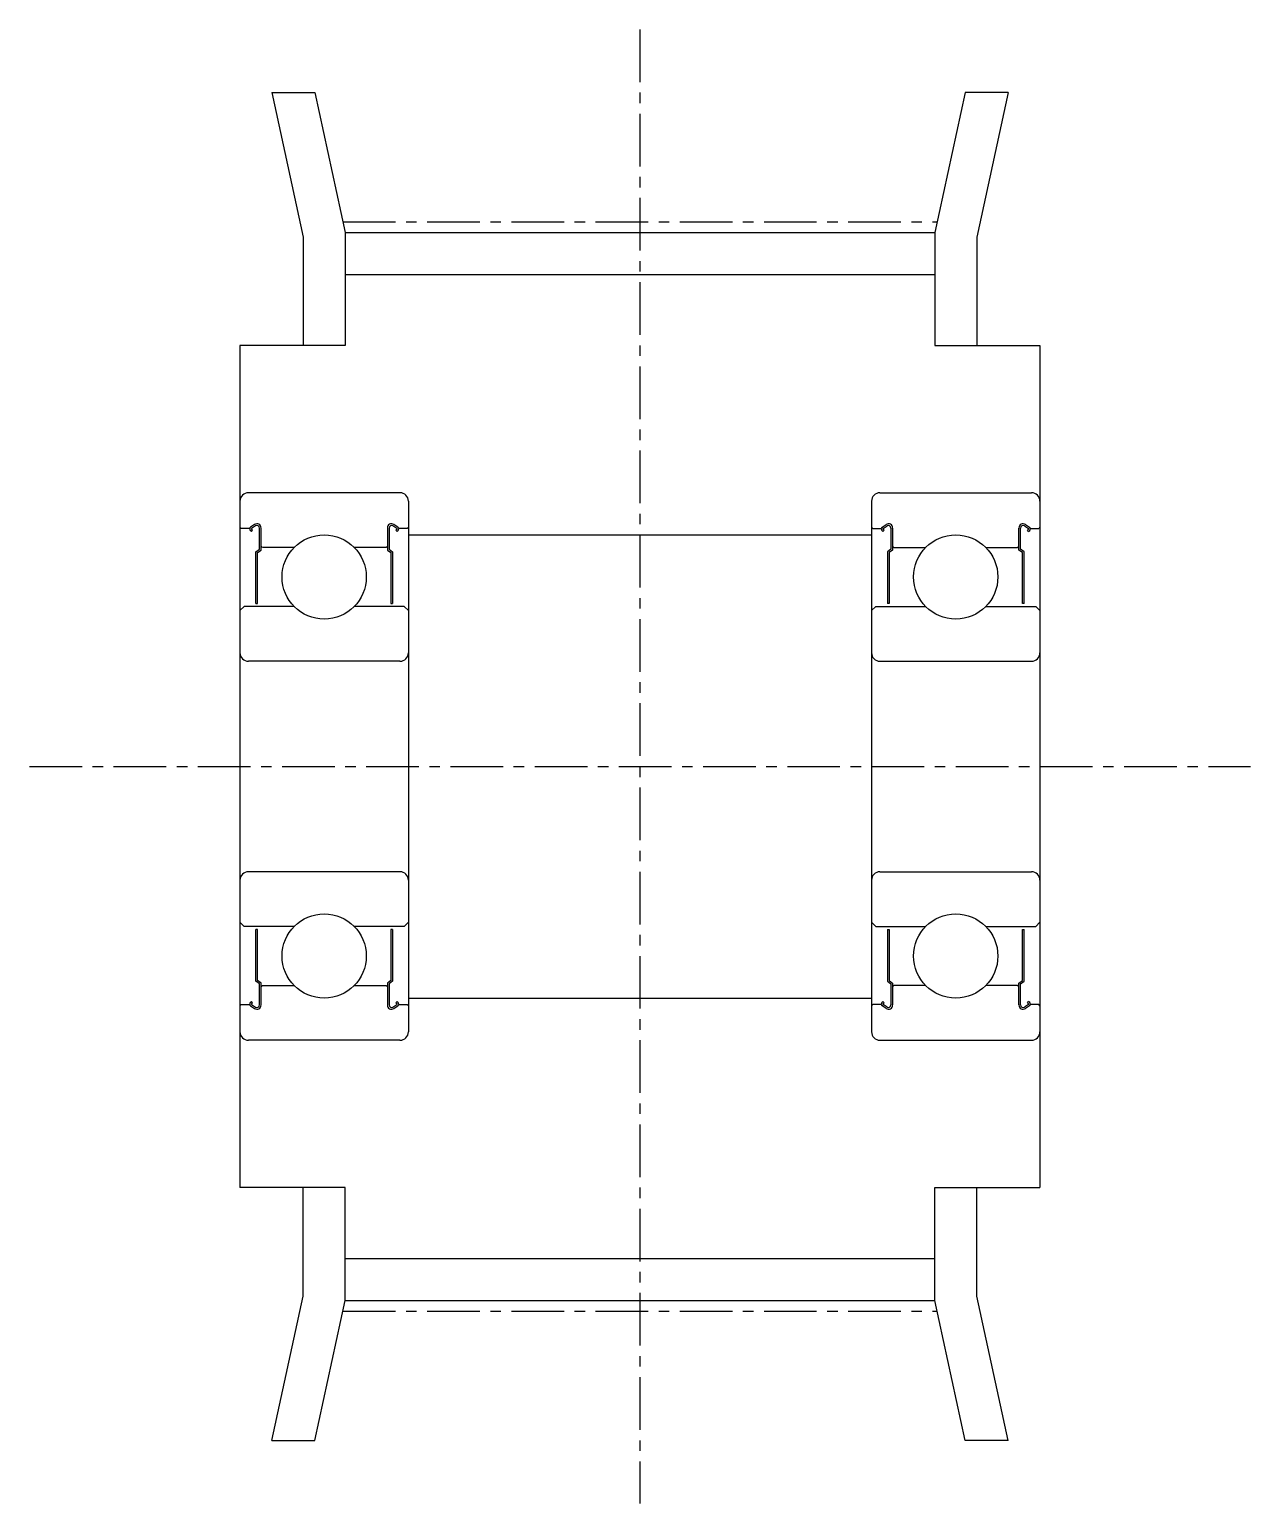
# Model space of a CAD drawing. Extents: x -286 to -130, y -61 to 69.
# Drawn here: x -159.05 to -130.05, y 34.41 to 69.41 of the extents above; entities outside this region: 2.
import ezdxf

# ---------------------------------------------------------------- set-up
doc = ezdxf.new("R2010")
doc.units = 0
doc.linetypes.add('CENTER', pattern=[2, 1.25, -0.25, 0.25, -0.25])
doc.layers.get('0').update_dxf_attribs({"linetype": 'CONTINUOUS'})
doc.layers.add('CENTER', color=1, linetype='CENTER')

msp = doc.modelspace()

# ---------------------------------------------------------------- linework, layer by layer
for p, q in [((-153.296, 67.914), (-152.551, 64.486)), ((-153.296, 67.914), (-152.273, 67.914)), ((-152.273, 67.914), (-151.551, 64.594)), ((-136.828, 67.914), (-137.551, 64.594)), ((-135.805, 67.914), (-136.828, 67.914)), ((-135.805, 67.914), (-136.551, 64.486)), ((-152.551, 64.486), (-152.551, 61.914)), ((-151.551, 64.594), (-151.551, 61.914)), ((-151.551, 64.594), (-137.551, 64.594)), ((-137.551, 64.594), (-137.551, 61.914)), ((-136.551, 64.486), (-136.551, 61.914)), ((-151.551, 63.599), (-137.551, 63.599)), ((-151.551, 61.914), (-154.051, 61.914)), ((-154.051, 61.914), (-154.051, 41.914)), ((-137.551, 61.914), (-135.051, 61.914)), ((-135.051, 61.914), (-135.051, 41.914)), ((-150.251, 58.414), (-153.851, 58.414)), ((-150.051, 58.214), (-150.051, 45.614)), ((-139.051, 58.214), (-139.051, 45.614)), ((-138.851, 58.414), (-135.251, 58.414)), ((-154.051, 57.594), (-154.021, 57.564)), ((-153.82, 57.564), (-154.02, 57.564)), ((-153.78, 57.496), (-153.806, 57.52)), ((-153.706, 57.66), (-153.799, 57.598)), ((-153.78, 57.496), (-153.752, 57.524)), ((-153.752, 57.524), (-153.778, 57.549)), ((-153.684, 57.626), (-153.776, 57.565)), ((-153.591, 57.074), (-153.591, 57.576)), ((-153.55, 57.054), (-153.55, 57.576)), ((-150.551, 57.576), (-150.551, 57.054)), ((-150.511, 57.576), (-150.511, 57.074)), ((-150.325, 57.565), (-150.417, 57.626)), ((-150.302, 57.598), (-150.395, 57.66)), ((-150.323, 57.549), (-150.349, 57.524)), ((-150.349, 57.524), (-150.321, 57.496)), ((-150.295, 57.52), (-150.321, 57.496)), ((-150.081, 57.564), (-150.281, 57.564)), ((-150.051, 57.594), (-150.081, 57.564)), ((-139.051, 57.594), (-139.021, 57.564)), ((-139.021, 57.564), (-138.82, 57.564)), ((-138.806, 57.52), (-138.78, 57.496)), ((-138.799, 57.598), (-138.706, 57.66)), ((-138.752, 57.524), (-138.78, 57.496)), ((-138.778, 57.549), (-138.752, 57.524)), ((-138.776, 57.565), (-138.684, 57.626)), ((-138.591, 57.576), (-138.591, 57.074)), ((-138.55, 57.576), (-138.55, 57.054)), ((-135.551, 57.054), (-135.551, 57.576)), ((-135.511, 57.074), (-135.511, 57.576)), ((-135.417, 57.626), (-135.325, 57.565)), ((-135.395, 57.66), (-135.302, 57.598)), ((-135.349, 57.524), (-135.323, 57.549)), ((-135.321, 57.496), (-135.349, 57.524)), ((-135.321, 57.496), (-135.295, 57.52)), ((-135.281, 57.564), (-135.081, 57.564)), ((-135.051, 57.594), (-135.081, 57.564)), ((-153.674, 57.012), (-153.591, 57.074)), ((-153.634, 56.992), (-153.55, 57.054)), ((-153.521, 57.114), (-153.55, 57.144)), ((-152.765, 57.114), (-153.52, 57.114)), ((-150.581, 57.114), (-151.336, 57.114)), ((-150.551, 57.144), (-150.581, 57.114)), ((-150.551, 57.054), (-150.467, 56.992)), ((-150.511, 57.074), (-150.427, 57.012)), ((-138.591, 57.074), (-138.674, 57.012)), ((-138.55, 57.054), (-138.634, 56.992)), ((-138.55, 57.144), (-138.521, 57.114)), ((-138.52, 57.114), (-137.765, 57.114)), ((-136.336, 57.114), (-135.581, 57.114)), ((-135.581, 57.114), (-135.551, 57.144)), ((-135.467, 56.992), (-135.551, 57.054)), ((-135.427, 57.012), (-135.511, 57.074)), ((-153.674, 55.786), (-153.674, 57.012)), ((-153.634, 55.786), (-153.634, 56.992)), ((-150.467, 56.992), (-150.467, 55.786)), ((-150.427, 57.012), (-150.427, 55.786)), ((-138.674, 57.012), (-138.674, 55.786)), ((-138.634, 56.992), (-138.634, 55.786)), ((-135.467, 55.786), (-135.467, 56.992)), ((-135.427, 55.786), (-135.427, 57.012)), ((-153.951, 55.714), (-154.051, 55.614)), ((-152.765, 55.714), (-153.951, 55.714)), ((-153.674, 55.786), (-153.634, 55.786)), ((-150.151, 55.714), (-151.336, 55.714)), ((-150.467, 55.786), (-150.427, 55.786)), ((-150.051, 55.614), (-150.151, 55.714)), ((-139.051, 55.614), (-138.951, 55.714)), ((-138.951, 55.714), (-137.765, 55.714)), ((-138.634, 55.786), (-138.674, 55.786)), ((-136.336, 55.714), (-135.151, 55.714)), ((-135.427, 55.786), (-135.467, 55.786)), ((-135.151, 55.714), (-135.051, 55.614)), ((-150.251, 54.414), (-153.851, 54.414)), ((-138.851, 54.414), (-135.251, 54.414)), ((-150.251, 49.414), (-153.851, 49.414)), ((-138.851, 49.414), (-135.251, 49.414)), ((-153.951, 48.114), (-154.051, 48.214)), ((-152.765, 48.114), (-153.951, 48.114)), ((-153.674, 46.815), (-153.674, 48.041)), ((-153.634, 48.041), (-153.674, 48.041)), ((-153.634, 46.835), (-153.634, 48.041)), ((-150.151, 48.114), (-151.336, 48.114)), ((-150.467, 48.041), (-150.467, 46.835)), ((-150.427, 48.041), (-150.467, 48.041)), ((-150.427, 48.041), (-150.427, 46.815)), ((-150.051, 48.214), (-150.151, 48.114)), ((-139.051, 48.214), (-138.951, 48.114)), ((-138.951, 48.114), (-137.765, 48.114)), ((-138.674, 48.041), (-138.634, 48.041)), ((-138.674, 48.041), (-138.674, 46.815)), ((-138.634, 48.041), (-138.634, 46.835)), ((-136.336, 48.114), (-135.151, 48.114)), ((-135.467, 48.041), (-135.427, 48.041)), ((-135.467, 46.835), (-135.467, 48.041)), ((-135.427, 46.815), (-135.427, 48.041)), ((-135.151, 48.114), (-135.051, 48.214)), ((-153.591, 46.753), (-153.674, 46.815)), ((-153.55, 46.773), (-153.634, 46.835)), ((-153.591, 46.251), (-153.591, 46.753)), ((-153.55, 46.251), (-153.55, 46.773)), ((-153.55, 46.684), (-153.52, 46.714)), ((-153.52, 46.714), (-152.765, 46.714)), ((-151.336, 46.714), (-150.581, 46.714)), ((-150.581, 46.714), (-150.551, 46.684)), ((-150.467, 46.835), (-150.551, 46.773)), ((-150.551, 46.773), (-150.551, 46.251)), ((-150.427, 46.815), (-150.511, 46.753)), ((-150.511, 46.753), (-150.511, 46.251)), ((-138.674, 46.815), (-138.591, 46.753)), ((-138.634, 46.835), (-138.55, 46.773)), ((-138.591, 46.753), (-138.591, 46.251)), ((-138.55, 46.773), (-138.55, 46.251)), ((-138.52, 46.714), (-138.55, 46.684)), ((-137.765, 46.714), (-138.52, 46.714)), ((-135.581, 46.714), (-136.336, 46.714)), ((-135.551, 46.684), (-135.581, 46.714)), ((-135.551, 46.773), (-135.467, 46.835)), ((-135.551, 46.251), (-135.551, 46.773)), ((-135.511, 46.753), (-135.427, 46.815)), ((-135.511, 46.251), (-135.511, 46.753)), ((-154.051, 46.234), (-154.02, 46.264)), ((-154.02, 46.264), (-153.82, 46.264)), ((-153.806, 46.307), (-153.78, 46.332)), ((-153.799, 46.229), (-153.706, 46.168)), ((-153.752, 46.303), (-153.78, 46.332)), ((-153.778, 46.278), (-153.752, 46.303)), ((-153.776, 46.263), (-153.684, 46.201)), ((-150.417, 46.201), (-150.325, 46.263)), ((-150.395, 46.168), (-150.302, 46.229)), ((-150.321, 46.332), (-150.349, 46.303)), ((-150.349, 46.303), (-150.323, 46.278)), ((-150.321, 46.332), (-150.295, 46.307)), ((-150.281, 46.264), (-150.081, 46.264)), ((-150.051, 46.234), (-150.081, 46.264)), ((-139.051, 46.234), (-139.021, 46.264)), ((-138.82, 46.264), (-139.021, 46.264)), ((-138.78, 46.332), (-138.806, 46.307)), ((-138.706, 46.168), (-138.799, 46.229)), ((-138.78, 46.332), (-138.752, 46.303)), ((-138.752, 46.303), (-138.778, 46.278)), ((-138.684, 46.201), (-138.776, 46.263)), ((-135.325, 46.263), (-135.417, 46.201)), ((-135.302, 46.229), (-135.395, 46.168)), ((-135.349, 46.303), (-135.321, 46.332)), ((-135.323, 46.278), (-135.349, 46.303)), ((-135.295, 46.307), (-135.321, 46.332)), ((-135.081, 46.264), (-135.281, 46.264)), ((-135.051, 46.234), (-135.081, 46.264)), ((-150.251, 45.414), (-153.851, 45.414)), ((-138.851, 45.414), (-135.251, 45.414)), ((-151.551, 41.914), (-154.051, 41.914)), ((-152.551, 39.341), (-152.551, 41.914)), ((-151.551, 39.234), (-151.551, 41.914)), ((-137.551, 41.914), (-135.051, 41.914)), ((-137.551, 39.234), (-137.551, 41.914)), ((-136.551, 39.341), (-136.551, 41.914)), ((-151.551, 40.229), (-137.551, 40.229)), ((-153.296, 35.914), (-152.551, 39.341)), ((-152.273, 35.914), (-151.551, 39.234)), ((-151.551, 39.234), (-137.551, 39.234)), ((-136.828, 35.914), (-137.551, 39.234)), ((-135.805, 35.914), (-136.551, 39.341)), ((-153.296, 35.914), (-152.273, 35.914)), ((-135.805, 35.914), (-136.828, 35.914))]:
    msp.add_line(p, q)
at = {"color": 7, "linetype": 'CONTINUOUS'}
for p, q in [((-150.051, 57.414), (-139.051, 57.414)), ((-150.051, 46.414), (-139.051, 46.414))]:
    msp.add_line(p, q, dxfattribs=at)
for centre in [(-152.051, 56.414), (-137.051, 56.414), (-152.051, 47.414), (-137.051, 47.414)]:
    msp.add_circle(centre, 1)
for centre, radius, start, end in [((-153.851, 58.214), 0.2, 90, 180), ((-150.251, 58.214), 0.2, 0, 90), ((-138.851, 58.214), 0.2, 90, 180), ((-135.251, 58.214), 0.2, 360, 90), ((-153.771, 57.556), 0.05, 123.5192, 226.0607), ((-153.771, 57.556), 0.01, 123.5173, 226.0606), ((-153.65, 57.576), 0.1, 0, 123.5193), ((-153.65, 57.576), 0.06, 0, 123.519), ((-150.451, 57.576), 0.1, 56.4807, 179.9999), ((-150.451, 57.576), 0.06, 56.481, 179.9999), ((-150.33, 57.556), 0.01, 313.9392, 56.4827), ((-150.33, 57.556), 0.05, 313.9392, 56.4807), ((-138.771, 57.556), 0.05, 123.5193, 226.0608), ((-138.771, 57.556), 0.01, 123.5173, 226.0608), ((-138.65, 57.576), 0.1, 0.0001, 123.5193), ((-138.65, 57.576), 0.06, 0.0001, 123.519), ((-135.451, 57.576), 0.1, 56.4807, 180), ((-135.451, 57.576), 0.06, 56.481, 180), ((-135.33, 57.556), 0.01, 313.9394, 56.4827), ((-135.33, 57.556), 0.05, 313.9393, 56.4808), ((-153.851, 54.614), 0.2, 180, 270), ((-150.251, 54.614), 0.2, 270, 0), ((-138.851, 54.614), 0.2, 180, 270), ((-135.251, 54.614), 0.2, 270, 360), ((-153.851, 49.214), 0.2, 90, 180), ((-150.251, 49.214), 0.2, 0, 90), ((-138.851, 49.214), 0.2, 90, 180), ((-135.251, 49.214), 0.2, 360, 90), ((-153.771, 46.271), 0.05, 133.939, 236.4802), ((-153.771, 46.271), 0.01, 133.9374, 236.4796), ((-153.65, 46.251), 0.1, 236.4805, 0), ((-153.65, 46.251), 0.06, 236.4806, 0), ((-150.451, 46.251), 0.1, 180, 303.5193), ((-150.451, 46.251), 0.06, 180, 303.5193), ((-150.33, 46.271), 0.01, 303.5203, 46.0625), ((-150.33, 46.271), 0.05, 303.5195, 46.061), ((-138.771, 46.271), 0.05, 133.939, 236.4805), ((-138.771, 46.271), 0.01, 133.9375, 236.4797), ((-138.65, 46.251), 0.1, 236.4807, 0), ((-138.65, 46.251), 0.06, 236.4807, 0), ((-135.451, 46.251), 0.1, 180, 303.5195), ((-135.451, 46.251), 0.06, 180, 303.5193), ((-135.33, 46.271), 0.01, 303.5204, 46.0626), ((-135.33, 46.271), 0.05, 303.5198, 46.061), ((-153.851, 45.614), 0.2, 180, 270), ((-150.251, 45.614), 0.2, 270, 0), ((-138.851, 45.614), 0.2, 180, 270), ((-135.251, 45.614), 0.2, 270, 360)]:
    msp.add_arc(centre, radius, start, end)
at = {"layer": 'CENTER', "color": 1, "linetype": 'CENTER'}
for p, q in [((-144.551, 69.414), (-144.551, 34.414)), ((-151.605, 64.849), (-137.496, 64.849)), ((-159.051, 51.914), (-130.051, 51.914)), ((-151.605, 38.979), (-137.496, 38.979))]:
    msp.add_line(p, q, dxfattribs=at)

# ---------------------------------------------------------------- texts
at = {"color": 7, "linetype": 'CONTINUOUS'}
for s, p in [('AATFW16-XL050-5', (-285.987, -49.998)), ('AATFW16-XL050', (-285.987, -60.81))]:
    msp.add_text(s, height=6, dxfattribs=at).set_placement(p)

doc.saveas('drawing.dxf')
